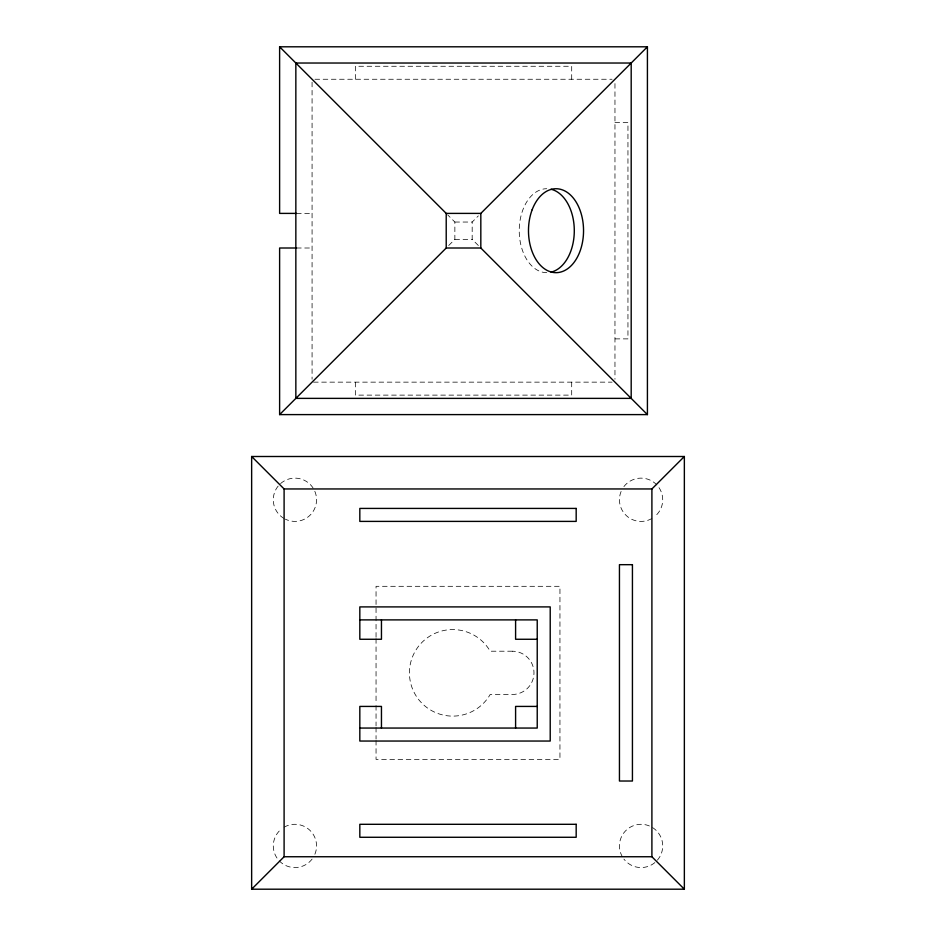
<?xml version="1.0" encoding="UTF-8"?>
<svg xmlns="http://www.w3.org/2000/svg" width="936" height="936" viewBox="0 0 936 936"><rect width="100%" height="100%" fill="white"/><g stroke="black" fill="none" stroke-linecap="round" stroke-linejoin="round"><path stroke-width="0.7" stroke-dasharray="4.68 3.51" d="M448.707 245.513L454.861 239.359L454.861 222.043L447.677 214.859M478.343 245.513L472.177 239.359L472.177 222.043L478.343 215.877M314.952 79.256L612.085 79.256M614.964 122.522L627.951 122.522L627.951 338.879L614.964 338.879M296.548 213.396L312.074 213.396M454.861 222.043L472.177 222.043M454.861 239.359L472.177 239.359M296.548 248.005L312.074 248.005M313.513 382.145L612.085 382.145M614.964 83.585L614.964 379.255M571.697 79.256L571.697 66.269L355.341 66.269L355.341 79.256M571.697 382.145L571.697 395.121L355.341 395.121L355.341 382.145M376.05 637.217L376.05 586.31L559.95 586.31L559.95 759.388L376.05 759.388L376.05 740.481M376.05 638.668L376.05 704.118M376.05 705.568L376.05 725.938M376.05 727.389L376.05 739.03M312.074 82.169L312.074 379.232M284.099 827.19A21.633 21.633 0 0 1 313.654 856.744M312.086 859.096A21.633 21.633 0 0 1 279.618 861.225A21.633 21.633 0 0 1 281.748 828.769M622.346 856.744A21.633 21.633 0 0 1 640.142 824.312A21.633 21.633 0 0 1 660.687 855.071A21.633 21.633 0 0 1 623.914 859.096M284.099 518.509A21.633 21.633 0 0 1 283.702 481.268A21.633 21.633 0 0 1 316.532 498.829A21.633 21.633 0 0 1 285.34 519.164M623.914 486.591A21.633 21.633 0 0 1 656.382 484.474A21.633 21.633 0 0 1 654.252 516.929M651.901 518.509A21.633 21.633 0 0 1 622.346 488.955M546.764 272.668A41.968 27.53 90 0 1 519.234 230.701A41.968 27.53 90 0 1 546.764 188.721M512.355 651.21L490.171 651.21A43.267 43.267 0 0 0 424.885 639.697A43.267 43.267 0 0 0 424.885 705.99A43.267 43.267 0 0 0 490.171 694.489L512.355 694.489A21.633 21.633 0 0 0 533.988 672.844A21.633 21.633 0 0 0 512.355 651.21"/><path stroke-width="1.4" d="M279.618 414.601L446.215 248.005L446.215 213.396L279.618 46.8L647.419 46.8L647.419 414.601L279.618 414.601L279.618 248.005L296.548 248.005M446.215 213.396L480.823 213.396L647.419 46.8M251.644 889.2L284.099 856.744L651.901 856.744L684.356 889.2L684.356 456.499L251.644 456.499L251.644 889.2L684.356 889.2M251.644 456.499L284.099 488.955L651.901 488.955L684.356 456.499M296.548 213.396L279.618 213.396L279.618 46.8M446.215 248.005L480.823 248.005L647.419 414.601M359.822 619.889L537.229 619.889L537.229 728.056L359.822 728.056M537.229 639.265L515.596 639.265L515.596 619.889M537.229 706.423L515.596 706.423L515.596 728.056M651.901 488.955L651.901 856.744M480.823 213.396L480.823 248.005M381.455 619.889L381.455 639.265L359.822 639.265L359.822 606.902L550.216 606.902L550.216 741.043L359.822 741.043L359.822 706.423L381.455 706.423L381.455 728.056M284.099 488.955L284.099 856.744M551.07 189.248A41.968 27.53 90 0 1 574.294 230.701A41.968 27.53 90 0 1 551.07 272.154M631.192 63.028L295.846 63.028L295.846 398.373L631.192 398.373L631.192 63.028M576.178 508.423L359.822 508.423L359.822 521.399L576.178 521.399L576.178 508.423M632.432 564.677L619.445 564.677L619.445 781.022L632.432 781.022L632.432 564.677M576.178 824.3L359.822 824.3L359.822 837.275L576.178 837.275L576.178 824.3M532.174 209.711A41.968 27.53 90 0 0 556.007 272.668A41.968 27.53 90 0 0 579.852 209.711A41.968 27.53 90 0 0 532.174 209.711"/></g></svg>
